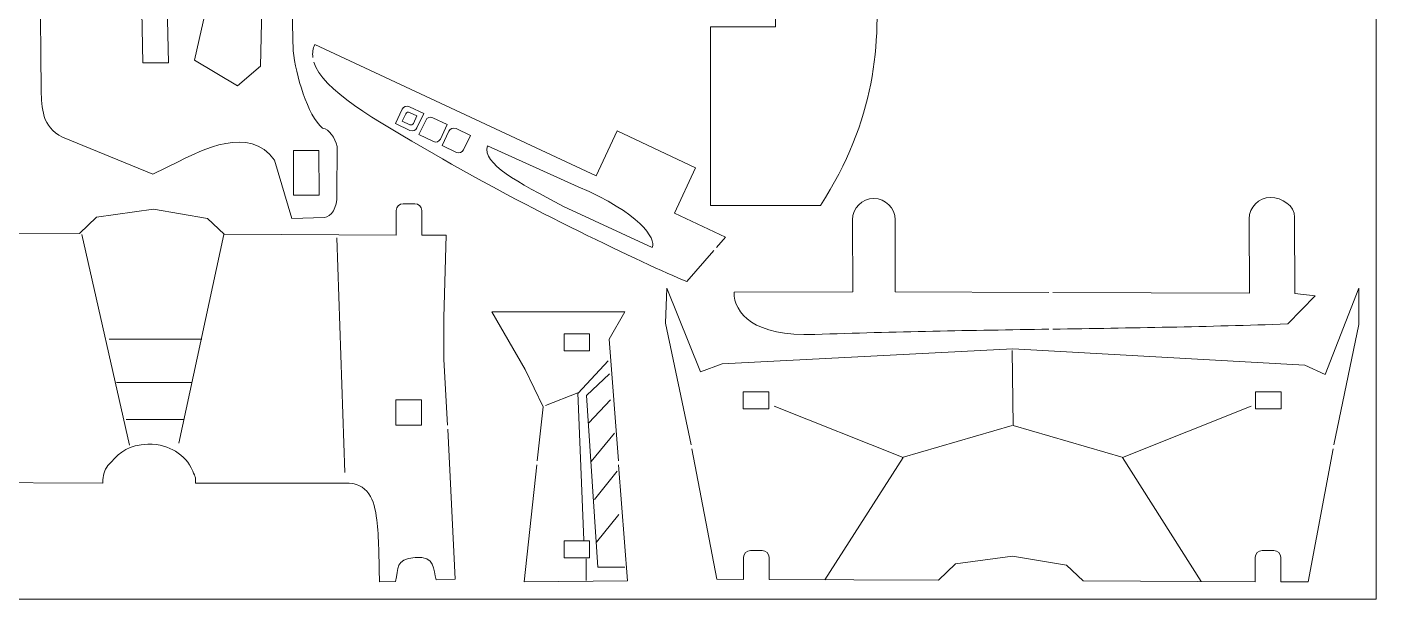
# Model space of a CAD drawing. Header units: centimetres. Extents: x -36.3 to 43.7, y -27.7 to 32.3.
# Drawn here: x 7.82 to 23.65, y -7.67 to -0.95 of the extents above; entities that cross this region are included whole.
import ezdxf

# ---------------------------------------------------------------- set-up
doc = ezdxf.new("R2010")
doc.units = ezdxf.units.CM
doc.header["$MEASUREMENT"] = 0
doc.layers.add('layer 1', color=7, linetype='Continuous')

msp = doc.modelspace()

# ---------------------------------------------------------------- linework, layer by layer
at = {"layer": 'layer 1', "color": 250, "lineweight": 20}
msp.add_lwpolyline([(-6.34629, -7.66717), (23.65371, -7.66717), (23.65371, 12.33283), (-6.34629, 12.33283), (-6.34629, -7.66717)], close=True, dxfattribs=at)
at = {"layer": 'layer 1', "color": 250, "lineweight": 9}
for points, knots in [([(14.86092, 5.13283), (14.86092, 5.13283), (16.65411, 5.13283), (16.65411, 5.13283), (16.65411, 5.13283), (16.65411, 5.51015), (16.65411, 5.51015), (16.65411, 5.51015), (15.84841, 5.51015), (15.84841, 5.51015), (15.84841, 5.51015), (15.84841, 7.59729), (15.84841, 7.59729), (15.84841, 7.59729), (17.08213, 7.59729), (17.08213, 7.59729), (17.0206, 6.57392), (17.03179, 5.10802), (17.17305, 3.39003), (17.22805, 2.16603), (17.49166, 1.15112), (17.73855, 0.03772), (17.73855, 0.03772), (17.15905, 0.03772), (17.15905, 0.03772), (17.15905, 0.03772), (17.15905, -0.26228), (17.15905, -0.26228), (17.15905, -0.26228), (17.77184, -0.26228), (17.77184, -0.26228), (17.85031, -1.15553), (17.77457, -2.05353), (17.1317, -3.04521), (17.1317, -3.04521), (15.84293, -3.04521), (15.84293, -3.04521), (15.84293, -3.04521), (15.84293, -0.94855), (15.84293, -0.94855), (15.84293, -0.94855), (16.60375, -0.94855), (16.60375, -0.94855), (16.60375, -0.94855), (16.60375, -0.58857), (16.60375, -0.58857), (16.60375, -0.58857), (14.86092, -0.58857), (14.86092, -0.58857)], [0, 0, 0, 0, 0.0625, 0.0625, 0.0625, 0.125, 0.125, 0.125, 0.1875, 0.1875, 0.1875, 0.25, 0.25, 0.25, 0.3125, 0.3125, 0.3125, 0.375, 0.375, 0.375, 0.4375, 0.4375, 0.4375, 0.5, 0.5, 0.5, 0.5625, 0.5625, 0.5625, 0.625, 0.625, 0.625, 0.6875, 0.6875, 0.6875, 0.75, 0.75, 0.75, 0.8125, 0.8125, 0.8125, 0.875, 0.875, 0.875, 0.9375, 0.9375, 0.9375, 1, 1, 1, 1]), ([(7.94774, 2.15763), (7.94774, 2.15763), (7.98479, -1.69681), (7.98479, -1.69681), (7.99243, -1.89781), (7.98845, -2.12225), (8.23511, -2.24588), (8.23511, -2.24588), (9.29357, -2.67794), (9.29357, -2.67794), (9.29357, -2.67794), (9.60761, -2.52493), (9.60761, -2.52493), (9.86051, -2.40171), (10.4303, -2.09747), (10.72374, -2.51337), (10.72374, -2.51337), (10.92716, -3.20135), (10.92716, -3.20135), (10.92716, -3.20135), (11.30976, -3.18756), (11.30976, -3.18756), (11.3905, -3.17581), (11.4596, -3.07827), (11.45612, -2.91813), (11.45612, -2.91813), (11.45992, -2.35283), (11.45992, -2.35283), (11.42904, -2.25424), (11.37282, -2.15152), (11.28591, -2.1377), (11.11314, -1.99099), (10.97146, -1.51448), (10.94387, -1.22992), (10.94387, -1.22992), (10.88981, 0.94929), (10.88981, 0.94929), (10.88981, 0.94929), (10.57711, 0.941), (10.57711, 0.941), (10.57711, 0.941), (10.57216, 1.22681), (10.57216, 1.22681), (10.57216, 1.22681), (10.88247, 1.23833), (10.88247, 1.23833), (10.88247, 1.23833), (10.86452, 2.15763), (10.86452, 2.15763)], [0, 0, 0, 0, 0.0625, 0.0625, 0.0625, 0.125, 0.125, 0.125, 0.1875, 0.1875, 0.1875, 0.25, 0.25, 0.25, 0.3125, 0.3125, 0.3125, 0.375, 0.375, 0.375, 0.4375, 0.4375, 0.4375, 0.5, 0.5, 0.5, 0.5625, 0.5625, 0.5625, 0.625, 0.625, 0.625, 0.6875, 0.6875, 0.6875, 0.75, 0.75, 0.75, 0.8125, 0.8125, 0.8125, 0.875, 0.875, 0.875, 0.9375, 0.9375, 0.9375, 1, 1, 1, 1]), ([(10.56073, -1.41121), (10.56073, -1.41121), (10.60515, 0.64556), (10.60515, 0.64556), (10.60515, 0.64556), (10.25297, 0.74248), (10.25297, 0.74248), (10.25297, 0.74248), (9.78377, -1.34131), (9.78377, -1.34131), (9.78377, -1.34131), (10.288, -1.64139), (10.288, -1.64139), (10.288, -1.64139), (10.56073, -1.41121), (10.56073, -1.41121)], [0, 0, 0, 0, 0.2, 0.2, 0.2, 0.4, 0.4, 0.4, 0.6, 0.6, 0.6, 0.8, 0.8, 0.8, 1, 1, 1, 1]), ([(9.45723, -0.36328), (9.45723, -0.36328), (9.15722, -0.36304), (9.15722, -0.36304), (9.15722, -0.36304), (9.17785, -1.37009), (9.17785, -1.37009), (9.17785, -1.37009), (9.47785, -1.37032), (9.47785, -1.37032), (9.47785, -1.37032), (9.45723, -0.36328), (9.45723, -0.36328)], [0, 0, 0, 0, 0.25, 0.25, 0.25, 0.5, 0.5, 0.5, 0.75, 0.75, 0.75, 1, 1, 1, 1]), ([(11.17337, -1.30764), (11.16713, -1.25675), (11.17391, -1.20621), (11.19529, -1.15591), (11.19529, -1.15591), (14.49834, -2.69919), (14.49834, -2.69919), (14.49834, -2.69919), (14.74754, -2.17065), (14.74754, -2.17065), (14.74754, -2.17065), (15.665, -2.60321), (15.665, -2.60321), (15.665, -2.60321), (15.41964, -3.13767), (15.41964, -3.13767), (15.41964, -3.13767), (16.01712, -3.41937), (16.01712, -3.41937), (16.01712, -3.41937), (15.911, -3.54133), (15.911, -3.54133)], [0, 0, 0, 0, 0.14285714, 0.14285714, 0.14285714, 0.28571429, 0.28571429, 0.28571429, 0.42857143, 0.42857143, 0.42857143, 0.57142857, 0.57142857, 0.57142857, 0.71428571, 0.71428571, 0.71428571, 0.85714286, 0.85714286, 0.85714286, 1, 1, 1, 1]), ([(15.88031, -3.57661), (15.88031, -3.57661), (15.56331, -3.94093), (15.56331, -3.94093), (15.05341, -3.72557), (13.68008, -3.07945), (12.59364, -2.43999), (11.8927, -2.03614), (11.28396, -1.69068), (11.18515, -1.36294)], [0, 0, 0, 0, 0.33333333, 0.33333333, 0.33333333, 0.66666667, 0.66666667, 0.66666667, 1, 1, 1, 1]), ([(14.28931, -2.82649), (14.28931, -2.82649), (13.22254, -2.34754), (13.22254, -2.34754), (13.1626, -2.55952), (13.57101, -2.76796), (14.11651, -3.05716), (14.11651, -3.05716), (15.15747, -3.53994), (15.15747, -3.53994), (15.20692, -3.43506), (15.01011, -3.13431), (14.28931, -2.82649)], [0, 0, 0, 0, 0.25, 0.25, 0.25, 0.5, 0.5, 0.5, 0.75, 0.75, 0.75, 1, 1, 1, 1]), ([(11.24591, -2.40216), (11.24591, -2.40216), (10.94591, -2.40193), (10.94591, -2.40193), (10.94591, -2.40193), (10.94803, -2.92448), (10.94803, -2.92448), (10.94803, -2.92448), (11.24803, -2.92476), (11.24803, -2.92476), (11.24803, -2.92476), (11.24591, -2.40216), (11.24591, -2.40216)], [0, 0, 0, 0, 0.25, 0.25, 0.25, 0.5, 0.5, 0.5, 0.75, 0.75, 0.75, 1, 1, 1, 1]), ([(19.81486, -4.49938), (18.90812, -4.51319), (18.0011, -4.5272), (17.06677, -4.56084), (16.34655, -4.58677), (16.11831, -4.31315), (16.1177, -4.06315), (16.1177, -4.06315), (17.51073, -4.05976), (17.51073, -4.05976), (17.51073, -4.05976), (17.50868, -3.21543), (17.50868, -3.21543), (17.50834, -3.07794), (17.62057, -2.96516), (17.75807, -2.96483), (17.89557, -2.96449), (18.00834, -3.07682), (18.00867, -3.21422), (18.00867, -3.21422), (18.01072, -4.05855), (18.01072, -4.05855), (18.01072, -4.05855), (19.81486, -4.06677), (19.81486, -4.06677)], [0, 0, 0, 0, 0.125, 0.125, 0.125, 0.25, 0.25, 0.25, 0.375, 0.375, 0.375, 0.5, 0.5, 0.5, 0.625, 0.625, 0.625, 0.75, 0.75, 0.75, 0.875, 0.875, 0.875, 1, 1, 1, 1]), ([(19.85986, -4.06697), (19.85986, -4.06697), (22.16915, -4.07748), (22.16915, -4.07748), (22.16915, -4.07748), (22.16502, -3.20412), (22.16502, -3.20412), (22.16439, -3.06662), (22.27692, -2.95385), (22.41441, -2.95352), (22.5519, -2.95318), (22.6981, -3.04751), (22.69844, -3.18489), (22.69844, -3.18489), (22.70062, -4.07921), (22.70062, -4.07921), (22.70062, -4.07921), (22.93952, -4.10858), (22.93952, -4.10858), (22.93952, -4.10858), (22.61711, -4.43705), (22.61711, -4.43705), (21.67962, -4.47083), (20.76963, -4.48484), (19.85986, -4.49869)], [0, 0, 0, 0, 0.125, 0.125, 0.125, 0.25, 0.25, 0.25, 0.375, 0.375, 0.375, 0.5, 0.5, 0.5, 0.625, 0.625, 0.625, 0.75, 0.75, 0.75, 0.875, 0.875, 0.875, 1, 1, 1, 1]), ([(5.84099, -5.62688), (5.84099, -5.62688), (5.88508, -4.77266), (5.88508, -4.77266), (5.88508, -4.77266), (5.8675, -3.36502), (5.8675, -3.36502), (5.8675, -3.36502), (6.1461, -3.36629), (6.1461, -3.36629), (6.1461, -3.36629), (6.1461, -3.10709), (6.1461, -3.10709), (6.1461, -3.06294), (6.18222, -3.02682), (6.22636, -3.02682), (6.22636, -3.02682), (6.36583, -3.02682), (6.36583, -3.02682), (6.40998, -3.02682), (6.4461, -3.06294), (6.4461, -3.10709), (6.4461, -3.10709), (6.4461, -3.36766), (6.4461, -3.36766), (6.4461, -3.36766), (7.19832, -3.3711), (7.19832, -3.3711), (7.19832, -3.3711), (7.1948, -3.37663), (7.1948, -3.37663), (7.1948, -3.37663), (7.19832, -3.3711), (7.19832, -3.3711), (7.19832, -3.3711), (8.43414, -3.37675), (8.43414, -3.37675), (8.43414, -3.37675), (8.6343, -3.18343), (8.6343, -3.18343), (8.6343, -3.18343), (9.30389, -3.09155), (9.30389, -3.09155), (9.30389, -3.09155), (9.93688, -3.19773), (9.93688, -3.19773), (9.93688, -3.19773), (10.13235, -3.38452), (10.13235, -3.38452), (10.13235, -3.38452), (12.15214, -3.39375), (12.15214, -3.39375), (12.15214, -3.39375), (12.15214, -3.10709), (12.15214, -3.10709), (12.15214, -3.06294), (12.18826, -3.02682), (12.2324, -3.02682), (12.2324, -3.02682), (12.37187, -3.02682), (12.37187, -3.02682), (12.41602, -3.02682), (12.45214, -3.06294), (12.45214, -3.10709), (12.45214, -3.10709), (12.45214, -3.39512), (12.45214, -3.39512), (12.45214, -3.39512), (12.73774, -3.39643), (12.73774, -3.39643), (12.73774, -3.39643), (12.71315, -4.36084), (12.71315, -4.36084), (12.71315, -4.36084), (12.71315, -4.85503), (12.71315, -4.85503), (12.71315, -4.85503), (12.75418, -5.62688), (12.75418, -5.62688)], [0, 0, 0, 0, 0.03846154, 0.03846154, 0.03846154, 0.07692308, 0.07692308, 0.07692308, 0.11538462, 0.11538462, 0.11538462, 0.15384615, 0.15384615, 0.15384615, 0.19230769, 0.19230769, 0.19230769, 0.23076923, 0.23076923, 0.23076923, 0.26923077, 0.26923077, 0.26923077, 0.30769231, 0.30769231, 0.30769231, 0.34615385, 0.34615385, 0.34615385, 0.38461538, 0.38461538, 0.38461538, 0.42307692, 0.42307692, 0.42307692, 0.46153846, 0.46153846, 0.46153846, 0.5, 0.5, 0.5, 0.53846154, 0.53846154, 0.53846154, 0.57692308, 0.57692308, 0.57692308, 0.61538462, 0.61538462, 0.61538462, 0.65384615, 0.65384615, 0.65384615, 0.69230769, 0.69230769, 0.69230769, 0.73076923, 0.73076923, 0.73076923, 0.76923077, 0.76923077, 0.76923077, 0.80769231, 0.80769231, 0.80769231, 0.84615385, 0.84615385, 0.84615385, 0.88461538, 0.88461538, 0.88461538, 0.92307692, 0.92307692, 0.92307692, 0.96153846, 0.96153846, 0.96153846, 1, 1, 1, 1]), ([(23.15979, -5.85818), (23.15979, -5.85818), (23.45371, -4.44443), (23.45371, -4.44443), (23.45371, -4.44443), (23.45371, -4.0159), (23.45371, -4.0159), (23.45371, -4.0159), (23.05692, -5.03167), (23.05692, -5.03167), (23.05692, -5.03167), (22.81885, -4.92057), (22.81885, -4.92057), (22.81885, -4.92057), (19.39061, -4.73012), (19.39061, -4.73012), (19.39061, -4.73012), (15.97824, -4.9047), (15.97824, -4.9047), (15.97824, -4.9047), (15.72429, -4.99993), (15.72429, -4.99993), (15.72429, -4.99993), (15.3275, -4.0159), (15.3275, -4.0159), (15.3275, -4.0159), (15.31163, -4.42856), (15.31163, -4.42856), (15.31163, -4.42856), (15.61344, -5.85818), (15.61344, -5.85818)], [0, 0, 0, 0, 0.1, 0.1, 0.1, 0.2, 0.2, 0.2, 0.3, 0.3, 0.3, 0.4, 0.4, 0.4, 0.5, 0.5, 0.5, 0.6, 0.6, 0.6, 0.7, 0.7, 0.7, 0.8, 0.8, 0.8, 0.9, 0.9, 0.9, 1, 1, 1, 1]), ([(14.75987, -6.04663), (14.75987, -6.04663), (14.65029, -4.61588), (14.65029, -4.61588), (14.65029, -4.61588), (14.83464, -4.29436), (14.83464, -4.29436), (14.83464, -4.29436), (14.05498, -4.29436), (14.05498, -4.29436), (14.05498, -4.29436), (13.27532, -4.29436), (13.27532, -4.29436), (13.27532, -4.29436), (13.66515, -4.97425), (13.66515, -4.97425), (13.66515, -4.97425), (13.87774, -5.41031), (13.87774, -5.41031), (13.87774, -5.41031), (13.80879, -6.04663), (13.80879, -6.04663)], [0, 0, 0, 0, 0.14285714, 0.14285714, 0.14285714, 0.28571429, 0.28571429, 0.28571429, 0.42857143, 0.42857143, 0.42857143, 0.57142857, 0.57142857, 0.57142857, 0.71428571, 0.71428571, 0.71428571, 0.85714286, 0.85714286, 0.85714286, 1, 1, 1, 1]), ([(14.12269, -4.75354), (14.12269, -4.75354), (14.42269, -4.75354), (14.42269, -4.75354), (14.42269, -4.75354), (14.42269, -4.55354), (14.42269, -4.55354), (14.42269, -4.55354), (14.12269, -4.55354), (14.12269, -4.55354), (14.12269, -4.55354), (14.12269, -4.75354), (14.12269, -4.75354)], [0, 0, 0, 0, 0.25, 0.25, 0.25, 0.5, 0.5, 0.5, 0.75, 0.75, 0.75, 1, 1, 1, 1]), ([(12.44722, -5.62688), (12.44722, -5.62688), (12.14722, -5.62688), (12.14722, -5.62688), (12.14722, -5.62688), (12.14722, -5.32688), (12.14722, -5.32688), (12.14722, -5.32688), (12.44722, -5.32688), (12.44722, -5.32688), (12.44722, -5.32688), (12.44722, -5.62688), (12.44722, -5.62688)], [0, 0, 0, 0, 0.25, 0.25, 0.25, 0.5, 0.5, 0.5, 0.75, 0.75, 0.75, 1, 1, 1, 1]), ([(16.52652, -5.43459), (16.52652, -5.43459), (16.22652, -5.43459), (16.22652, -5.43459), (16.22652, -5.43459), (16.22652, -5.23459), (16.22652, -5.23459), (16.22652, -5.23459), (16.52652, -5.23459), (16.52652, -5.23459), (16.52652, -5.23459), (16.52652, -5.43459), (16.52652, -5.43459)], [0, 0, 0, 0, 0.25, 0.25, 0.25, 0.5, 0.5, 0.5, 0.75, 0.75, 0.75, 1, 1, 1, 1]), ([(22.53883, -5.43459), (22.53883, -5.43459), (22.23883, -5.43459), (22.23883, -5.43459), (22.23883, -5.43459), (22.23883, -5.23459), (22.23883, -5.23459), (22.23883, -5.23459), (22.53883, -5.23459), (22.53883, -5.23459), (22.53883, -5.23459), (22.53883, -5.43459), (22.53883, -5.43459)], [0, 0, 0, 0, 0.25, 0.25, 0.25, 0.5, 0.5, 0.5, 0.75, 0.75, 0.75, 1, 1, 1, 1]), ([(12.75657, -5.67188), (12.75657, -5.67188), (12.84494, -7.43423), (12.84494, -7.43423), (12.84494, -7.43423), (12.62255, -7.44247), (12.62255, -7.44247), (12.58137, -7.32186), (12.62039, -7.16003), (12.37548, -7.1795), (12.13057, -7.19897), (12.18901, -7.30893), (12.14518, -7.46014), (12.14518, -7.46014), (11.95539, -7.46717), (11.95539, -7.46717), (11.95032, -7.2009), (11.95007, -6.94), (11.92471, -6.73797), (11.89515, -6.50255), (11.82368, -6.29696), (11.55181, -6.30582), (11.55181, -6.30582), (9.79685, -6.30582), (9.79685, -6.30582), (9.79755, -6.21727), (9.79751, -6.24986), (9.76317, -6.16406), (9.72223, -6.06178), (9.65421, -5.98904), (9.56055, -5.93313), (9.47873, -5.88429), (9.37892, -5.84528), (9.23826, -5.84857), (9.00703, -5.86115), (8.9223, -5.93657), (8.8055, -6.05886), (8.75023, -6.11672), (8.72171, -6.1586), (8.71165, -6.24239), (8.70668, -6.28378), (8.70963, -6.26962), (8.70963, -6.30582), (8.70963, -6.30582), (7.07114, -6.29758), (7.07114, -6.29758), (6.86004, -6.28005), (6.68313, -6.42274), (6.62579, -6.6688), (6.62579, -6.6688), (6.59995, -7.45794), (6.59995, -7.45794), (6.59995, -7.45794), (6.43658, -7.45178), (6.43658, -7.45178), (6.40143, -7.20277), (6.41519, -7.1788), (6.2063, -7.17921), (5.99003, -7.16631), (6.05551, -7.23403), (5.97537, -7.43437), (5.97537, -7.43437), (5.7533, -7.42599), (5.7533, -7.42599), (5.7533, -7.42599), (5.83867, -5.67188), (5.83867, -5.67188)], [0, 0, 0, 0, 0.04545455, 0.04545455, 0.04545455, 0.09090909, 0.09090909, 0.09090909, 0.13636364, 0.13636364, 0.13636364, 0.18181818, 0.18181818, 0.18181818, 0.22727273, 0.22727273, 0.22727273, 0.27272727, 0.27272727, 0.27272727, 0.31818182, 0.31818182, 0.31818182, 0.36363636, 0.36363636, 0.36363636, 0.40909091, 0.40909091, 0.40909091, 0.45454545, 0.45454545, 0.45454545, 0.5, 0.5, 0.5, 0.54545455, 0.54545455, 0.54545455, 0.59090909, 0.59090909, 0.59090909, 0.63636364, 0.63636364, 0.63636364, 0.68181818, 0.68181818, 0.68181818, 0.72727273, 0.72727273, 0.72727273, 0.77272727, 0.77272727, 0.77272727, 0.81818182, 0.81818182, 0.81818182, 0.86363636, 0.86363636, 0.86363636, 0.90909091, 0.90909091, 0.90909091, 0.95454545, 0.95454545, 0.95454545, 1, 1, 1, 1]), ([(15.62294, -5.90318), (15.62294, -5.90318), (15.91475, -7.43543), (15.91475, -7.43543), (15.91475, -7.43543), (16.22965, -7.43687), (16.22965, -7.43687), (16.22965, -7.43687), (16.22965, -7.17767), (16.22965, -7.17767), (16.22965, -7.13355), (16.2658, -7.0974), (16.30991, -7.0974), (16.30991, -7.0974), (16.44938, -7.0974), (16.44938, -7.0974), (16.4935, -7.0974), (16.52965, -7.13352), (16.52965, -7.17767), (16.52965, -7.17767), (16.52965, -7.43824), (16.52965, -7.43824), (16.52965, -7.43824), (18.51769, -7.44733), (18.51769, -7.44733), (18.51769, -7.44733), (18.71785, -7.25401), (18.71785, -7.25401), (18.71785, -7.25401), (19.38744, -7.16213), (19.38744, -7.16213), (19.38744, -7.16213), (20.02043, -7.26831), (20.02043, -7.26831), (20.02043, -7.26831), (20.2159, -7.4551), (20.2159, -7.4551), (20.2159, -7.4551), (22.23569, -7.46433), (22.23569, -7.46433), (22.23569, -7.46433), (22.23569, -7.17767), (22.23569, -7.17767), (22.23569, -7.13355), (22.27184, -7.0974), (22.31595, -7.0974), (22.31595, -7.0974), (22.45542, -7.0974), (22.45542, -7.0974), (22.49954, -7.0974), (22.53569, -7.13352), (22.53569, -7.17767), (22.53569, -7.17767), (22.53569, -7.4657), (22.53569, -7.4657), (22.53569, -7.4657), (22.85646, -7.46717), (22.85646, -7.46717), (22.85646, -7.46717), (23.15043, -5.90318), (23.15043, -5.90318)], [0, 0, 0, 0, 0.05, 0.05, 0.05, 0.1, 0.1, 0.1, 0.15, 0.15, 0.15, 0.2, 0.2, 0.2, 0.25, 0.25, 0.25, 0.3, 0.3, 0.3, 0.35, 0.35, 0.35, 0.4, 0.4, 0.4, 0.45, 0.45, 0.45, 0.5, 0.5, 0.5, 0.55, 0.55, 0.55, 0.6, 0.6, 0.6, 0.65, 0.65, 0.65, 0.7, 0.7, 0.7, 0.75, 0.75, 0.75, 0.8, 0.8, 0.8, 0.85, 0.85, 0.85, 0.9, 0.9, 0.9, 0.95, 0.95, 0.95, 1, 1, 1, 1]), ([(13.80391, -6.09163), (13.80391, -6.09163), (13.65486, -7.46717), (13.65486, -7.46717), (13.65486, -7.46717), (14.86772, -7.45467), (14.86772, -7.45467), (14.86772, -7.45467), (14.76332, -6.09163), (14.76332, -6.09163)], [0, 0, 0, 0, 0.33333333, 0.33333333, 0.33333333, 0.66666667, 0.66666667, 0.66666667, 1, 1, 1, 1]), ([(14.12269, -7.18238), (14.12269, -7.18238), (14.42269, -7.18238), (14.42269, -7.18238), (14.42269, -7.18238), (14.42269, -6.98238), (14.42269, -6.98238), (14.42269, -6.98238), (14.12269, -6.98238), (14.12269, -6.98238), (14.12269, -6.98238), (14.12269, -7.18238), (14.12269, -7.18238)], [0, 0, 0, 0, 0.25, 0.25, 0.25, 0.5, 0.5, 0.5, 0.75, 0.75, 0.75, 1, 1, 1, 1])]:
    msp.add_open_spline(points, degree=3, knots=knots, dxfattribs=at)
at = {"layer": 'layer 1', "color": 242, "lineweight": 9}
for points, knots in [([(12.30826, -1.88651), (12.30826, -1.88651), (12.47642, -1.96579), (12.47642, -1.96579), (12.47642, -1.96579), (12.39606, -2.13623), (12.39606, -2.13623), (12.38161, -2.16687), (12.34477, -2.18011), (12.31413, -2.16567), (12.31413, -2.16567), (12.14368, -2.0853), (12.14368, -2.0853), (12.14368, -2.0853), (12.22297, -1.91714), (12.22297, -1.91714), (12.23799, -1.88526), (12.27639, -1.87148), (12.30826, -1.88651)], [0, 0, 0, 0, 0.16666667, 0.16666667, 0.16666667, 0.33333333, 0.33333333, 0.33333333, 0.5, 0.5, 0.5, 0.66666667, 0.66666667, 0.66666667, 0.83333333, 0.83333333, 0.83333333, 1, 1, 1, 1]), ([(12.30913, -1.95357), (12.30913, -1.95357), (12.39618, -1.99461), (12.39618, -1.99461), (12.39618, -1.99461), (12.35457, -2.08285), (12.35457, -2.08285), (12.34709, -2.09871), (12.32802, -2.10556), (12.31217, -2.09809), (12.31217, -2.09809), (12.22392, -2.05648), (12.22392, -2.05648), (12.22392, -2.05648), (12.26496, -1.96943), (12.26496, -1.96943), (12.27275, -1.95292), (12.29262, -1.94579), (12.30913, -1.95357)], [0, 0, 0, 0, 0.16666667, 0.16666667, 0.16666667, 0.33333333, 0.33333333, 0.33333333, 0.5, 0.5, 0.5, 0.66666667, 0.66666667, 0.66666667, 0.83333333, 0.83333333, 0.83333333, 1, 1, 1, 1]), ([(12.5837, -2.01637), (12.5837, -2.01637), (12.75186, -2.09565), (12.75186, -2.09565), (12.75186, -2.09565), (12.6715, -2.2661), (12.6715, -2.2661), (12.65705, -2.29673), (12.62021, -2.30998), (12.58957, -2.29553), (12.58957, -2.29553), (12.41912, -2.21517), (12.41912, -2.21517), (12.41912, -2.21517), (12.49841, -2.047), (12.49841, -2.047), (12.51343, -2.01513), (12.55183, -2.00134), (12.5837, -2.01637)], [0, 0, 0, 0, 0.16666667, 0.16666667, 0.16666667, 0.33333333, 0.33333333, 0.33333333, 0.5, 0.5, 0.5, 0.66666667, 0.66666667, 0.66666667, 0.83333333, 0.83333333, 0.83333333, 1, 1, 1, 1]), ([(12.85455, -2.14407), (12.85455, -2.14407), (13.02271, -2.22335), (13.02271, -2.22335), (13.02271, -2.22335), (12.94234, -2.3938), (12.94234, -2.3938), (12.9279, -2.42443), (12.89106, -2.43767), (12.86042, -2.42323), (12.86042, -2.42323), (12.68996, -2.34286), (12.68996, -2.34286), (12.68996, -2.34286), (12.76925, -2.1747), (12.76925, -2.1747), (12.78428, -2.14282), (12.82267, -2.12904), (12.85455, -2.14407)], [0, 0, 0, 0, 0.16666667, 0.16666667, 0.16666667, 0.33333333, 0.33333333, 0.33333333, 0.5, 0.5, 0.5, 0.66666667, 0.66666667, 0.66666667, 0.83333333, 0.83333333, 0.83333333, 1, 1, 1, 1]), ([(20.68661, -6.00475), (20.68661, -6.00475), (19.39415, -5.63138), (19.39415, -5.63138), (19.39415, -5.63138), (19.38458, -4.75059), (19.38458, -4.75059)], [0, 0, 0, 0, 0.5, 0.5, 0.5, 1, 1, 1, 1]), ([(14.83745, -7.29458), (14.83745, -7.29458), (14.51753, -7.29458), (14.51753, -7.29458), (14.51753, -7.29458), (14.38694, -5.27707), (14.38694, -5.27707), (14.38694, -5.27707), (14.65464, -5.02243), (14.65464, -5.02243)], [0, 0, 0, 0, 0.33333333, 0.33333333, 0.33333333, 0.66666667, 0.66666667, 0.66666667, 1, 1, 1, 1]), ([(14.3543, -6.97465), (14.3543, -6.97465), (14.28248, -5.24442), (14.28248, -5.24442), (14.28248, -5.24442), (13.90379, -5.39459), (13.90379, -5.39459)], [0, 0, 0, 0, 0.5, 0.5, 0.5, 1, 1, 1, 1]), ([(17.18238, -7.44123), (17.18238, -7.44123), (18.1017, -6.00475), (18.1017, -6.00475), (18.1017, -6.00475), (16.58904, -5.40161), (16.58904, -5.40161)], [0, 0, 0, 0, 0.5, 0.5, 0.5, 1, 1, 1, 1]), ([(21.60285, -7.46144), (21.60285, -7.46144), (20.67703, -6.00475), (20.67703, -6.00475), (20.67703, -6.00475), (22.18969, -5.40161), (22.18969, -5.40161)], [0, 0, 0, 0, 0.5, 0.5, 0.5, 1, 1, 1, 1])]:
    msp.add_open_spline(points, degree=3, knots=knots, dxfattribs=at)
for points in [[(9.02273, -5.85957), (9.02273, -5.85957), (8.4639, -3.38625), (8.4639, -3.38625)], [(9.60225, -5.83887), (9.60225, -5.83887), (10.13003, -3.38625), (10.13003, -3.38625)], [(11.54779, -6.18038), (11.54779, -6.18038), (11.45465, -3.42764), (11.45465, -3.42764)], [(9.87131, -4.61774), (9.87131, -4.61774), (8.78471, -4.61774), (8.78471, -4.61774)], [(14.28901, -5.25095), (14.28901, -5.25095), (14.64158, -4.87226), (14.64158, -4.87226)], [(9.74713, -5.12482), (9.74713, -5.12482), (8.8675, -5.12482), (8.8675, -5.12482)], [(14.41306, -5.597), (14.41306, -5.597), (14.6677, -5.3293), (14.6677, -5.3293)], [(9.65399, -5.55946), (9.65399, -5.55946), (8.98133, -5.55946), (8.98133, -5.55946)], [(18.09212, -6.00475), (18.09212, -6.00475), (19.38458, -5.63138), (19.38458, -5.63138)], [(14.43918, -6.05404), (14.43918, -6.05404), (14.7134, -5.72105), (14.7134, -5.72105)], [(14.47835, -6.49802), (14.47835, -6.49802), (14.74605, -6.16503), (14.74605, -6.16503)], [(14.50447, -7.00076), (14.50447, -7.00076), (14.76563, -6.67431), (14.76563, -6.67431)], [(14.38041, -7.45127), (14.38041, -7.45127), (14.38041, -7.19664), (14.38041, -7.19664)]]:
    msp.add_open_spline(points, degree=3, dxfattribs=at)

doc.saveas('drawing.dxf')
